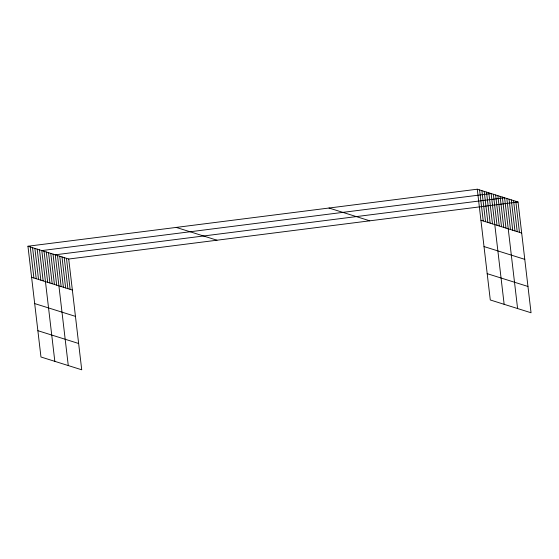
<?xml version="1.0" encoding="UTF-8"?>
<svg xmlns="http://www.w3.org/2000/svg" width="559" height="559" viewBox="0 0 559 559"><rect width="100%" height="100%" fill="white"/><g stroke="black" fill="none" stroke-linecap="round" stroke-linejoin="round"><path stroke-width="0.84" d="M27.95 246.233L68.715 259.027L81.726 369.792L40.961 356.998L27.95 246.233L477.274 189.208L518.039 202.002L531.05 312.767L490.285 299.973L477.274 189.208M68.715 259.027L518.039 202.002M480.922 220.246L521.687 233.04M484.01 246.561L524.775 259.348M328.999 208.025L369.758 220.819M487.196 273.665L527.962 286.46M176.225 227.415L216.99 240.209M31.597 277.271L72.356 290.065M34.686 303.579L75.451 316.373M37.872 330.69L78.63 343.485M515.796 201.296L519.444 232.334M513.553 200.597L517.201 231.636M511.31 199.891L514.958 230.93M509.067 199.186L512.715 230.224M506.831 198.48L510.472 229.525M517.599 308.547L504.588 197.781L55.257 254.806L68.275 365.572M502.345 197.075L505.993 228.114M500.102 196.37L503.75 227.408M497.859 195.671L501.507 226.709M495.616 194.965L499.264 226.004M493.373 194.259L497.021 225.298M504.148 304.327L491.137 193.561L41.806 250.579L54.824 361.352M488.825 192.834L492.472 223.873M486.519 192.107L490.159 223.146M484.206 191.381L487.853 222.419M481.893 190.661L485.54 221.699M479.587 189.934L483.235 220.973M66.472 258.321L70.12 289.359M64.229 257.615L67.877 288.661M61.986 256.916L65.634 287.955M59.743 256.211L63.391 287.249M57.5 255.505L61.148 286.543M53.021 254.1L56.662 285.139M50.778 253.395L54.426 284.433M48.535 252.696L52.183 283.734M46.292 251.99L49.94 283.029M44.049 251.284L47.697 282.323M39.5 249.859L43.148 280.897M37.187 249.132L40.835 280.171M34.882 248.406L38.529 279.444M32.569 247.679L36.216 278.724M30.263 246.959L33.903 277.998"/></g></svg>
